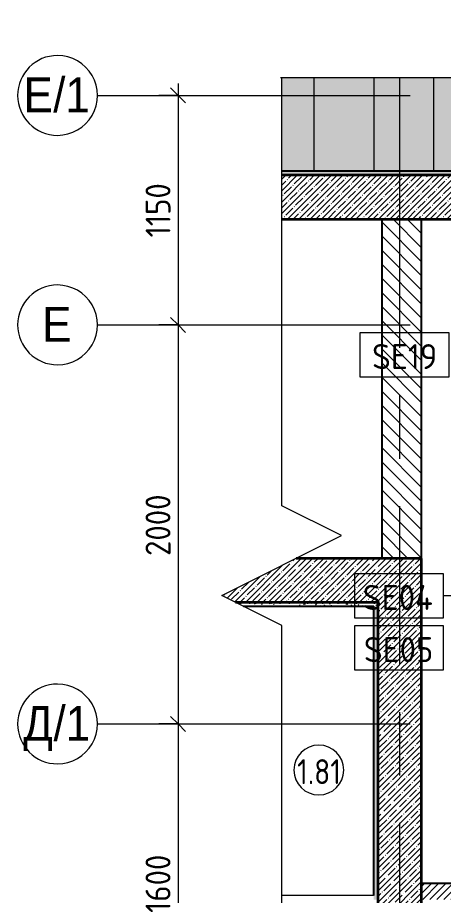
# Model space of a CAD drawing. Header units: millimetres. Extents: x 3991 to 282775, y -8553 to 29560.
# Drawn here: x 276467 to 278601, y 14141 to 18540 of the extents above; entities that cross this region are included whole.
import ezdxf

# ---------------------------------------------------------------- set-up
doc = ezdxf.new("R2010")
doc.units = ezdxf.units.MM
doc.linetypes.add('Осевая', pattern=[1587.5, 317.5, -238.125, 793.75, -238.125])
for name, color, linetype, lineweight in [('A-ANNO-DIMS', 7, 'Continuous', 9), ('A-ANNO-DIMS-50', 7, 'Continuous', 9), ('A-AREA-IDEN', 7, 'Continuous', 9), ('A-DETL-GENF', 7, 'Continuous', 9), ('I-WALL', 7, 'Continuous', 9), ('P-SANR-FIXT-IDEN', 7, 'Continuous', 9), ('S-STRS-1', 7, 'Continuous', 9), ('Оси', 7, 'Continuous', 9), ('Оси-1', 7, 'Continuous', 20), ('Оси-2', 7, 'Осевая', 9)]:
    doc.layers.add(name, color=color, linetype=linetype, lineweight=lineweight)
for name, color, linetype, lineweight, true_color in [('A-WALL-1', 7, 'Continuous', 25, 0x3c3c3c), ('A-WALL-2', 7, 'Continuous', 35, 0x3c3c3c), ('A-WALL-FNSH-1', 7, 'Continuous', 15, 0x3c3c3c)]:
    doc.layers.add(name, color=color, linetype=linetype, lineweight=lineweight, true_color=true_color)
doc.layers.add('S-STRS-7', color=7, linetype='Continuous', lineweight=15, transparency=1)
doc.styles.add('Arial', font='arial.ttf', dxfattribs={"width": 0.9, "height": 175})
doc.styles.add('GOST Common_1', font='GOST_Common.ttf', dxfattribs={"height": 125})
doc.styles.add('GOST Common_2', font='GOST_Common.ttf', dxfattribs={"width": 0.9, "height": 125})
doc.styles.add('ISOCPEUR', font='isocpeur.ttf', dxfattribs={"width": 0.9, "height": 125})
doc.dimstyles.new('ISO-2_5_0_9К_БОЛЬШОЙ', dxfattribs={"dimscale": 304.8, "dimtxt": 124.497647, "dimasz": 0.246063, "dimexe": 0.19685, "dimexo": 0.492126, "dimgap": 0, "dimtad": 1, "dimdec": 0, "dimrnd": 10, "dimzin": 0, "dimdsep": 46, "dimtxsty": 'ISOCPEUR', "dimblk1": 'OBLIQUE', "dimblk2": 'OBLIQUE', "dimsah": 1, "dimcen": 0.09, "dimdle": 0.19685, "dimazin": 0, "dimtfac": 1, "dimtdec": 4, "dimtix": 1, "dimtmove": 0, "dimatfit": 3, "dimfxl": 1, "dimtvp": 1, "dimtolj": 1, "dimtzin": 0, "dimarcsym": 2})
pattern_1 = [(45, (179771.86, 0), (-28.51196, 28.51196), []), (45, (179800.37, 0), (-28.51196, 28.51196), [50.403, -10.081, 1.676, -8.404])]
pattern_2 = [(0, (179771.858, 0), (60.96, 15.24), [5.029, -40.691, 5.029, -40.691, -243.84]), (0, (179771.858, 0), (60.96, 15.24), [-91.44, 5.029, -86.411, 5.029, -40.691, -106.68]), (0, (179771.858, 0), (60.96, 15.24), [-228.6, 5.029, -25.451, 5.029, -71.171]), (120, (179794.718, 7.62), (-43.6782272, 45.1729086), [5.029, -40.691, 5.029, -40.691, -243.84]), (120, (179794.718, 7.62), (-43.6782272, 45.1729086), [-91.44, 5.029, -86.411, 5.029, -40.691, -106.68]), (120, (179794.718, 7.62), (-43.6782272, 45.1729086), [-228.6, 5.029, -25.451, 5.029, -71.171]), (240, (179802.338, 38.1), (-17.2817728, -60.4129086), [5.029, -40.691, 5.029, -40.691, -243.84]), (240, (179802.338, 38.1), (-17.2817728, -60.4129086), [-91.44, 5.029, -86.411, 5.029, -40.691, -106.68]), (240, (179802.338, 38.1), (-17.2817728, -60.4129086), [-228.6, 5.029, -25.451, 5.029, -71.171])]

# ---------------------------------------------------------------- blocks, each defined once
blk = doc.blocks.new('DET_L_Линия разрыва - М100-30712943-Фрагмент 1_8')
at = {"layer": 'A-DETL-GENF'}
for p, q in [((2690, 300), (2540, 0)), ((2990, -300), (2690, 300)), ((2540, 0), (393.4, 0)), ((3140, 0), (2990, -300)), ((5680, 0), (3140, 0))]:
    blk.add_line(p, q, dxfattribs=at)
blk = doc.blocks.new('DET_L_Линия разрыва - М100-30713053-Фрагмент 1_8')
at = {"layer": 'A-DETL-GENF'}
for p, q in [((2195, 300), (2045, 0)), ((2495, -300), (2195, 300)), ((2045, 0), (0, 0)), ((2645, 0), (2495, -300)), ((4690, 0), (2645, 0))]:
    blk.add_line(p, q, dxfattribs=at)
blk = doc.blocks.new('Ось сетки - D8-29747960-Фрагмент 1_8')
at = {"layer": 'Оси-1'}
for start, end in [(360, 180), (180, 360)]:
    blk.add_arc((0, 0), 4, start, end, dxfattribs=at)
blk = doc.blocks.new('DIMBLOCK111-Фрагмент 1_8')
at = {"layer": 'A-ANNO-DIMS-50', "lineweight": 20}
for p, q in [((277271.6, 18150), (277234.1, 18187.5)), ((277271.6, 18150), (277309.1, 18112.5)), ((277271.6, 17000), (277234.1, 17037.5)), ((277271.6, 17000), (277309.1, 16962.5))]:
    blk.add_line(p, q, dxfattribs=at)
at = {"layer": 'A-ANNO-DIMS-50'}
for p, q in [((277271.6, 18210), (277271.6, 17000)), ((277174.7, 18150), (277331.6, 18150)), ((277271.6, 18150), (277174.7, 18150)), ((277174.7, 17000), (277331.6, 17000)), ((277271.6, 17000), (277174.7, 17000))]:
    blk.add_line(p, q, dxfattribs=at)
at = {"layer": 'A-ANNO-DIMS-50', "color": 0, "insert": (277108.3, 17438.5), "char_height": 125, "width": 327.525, "attachment_point": 1, "rotation": 90, "line_spacing_factor": 1.149209, "style": 'ISOCPEUR'}
blk.add_mtext('1150', dxfattribs=at)
blk = doc.blocks.new('_Oblique')
at = {"color": 0, "linetype": 'ByBlock', "lineweight": -2}
blk.add_line((-0.5, -0.5), (0.5, 0.5), dxfattribs=at)
blk = doc.blocks.new('DIMBLOCK112-Фрагмент 1_8')
at = {"layer": 'A-ANNO-DIMS-50', "lineweight": 20}
for p, q in [((277271.6, 17000), (277234.1, 17037.5)), ((277271.6, 17000), (277309.1, 16962.5)), ((277271.6, 15000), (277234.1, 15037.5)), ((277271.6, 15000), (277309.1, 14962.5))]:
    blk.add_line(p, q, dxfattribs=at)
at = {"layer": 'A-ANNO-DIMS-50'}
for p, q in [((277174.7, 17000), (277331.6, 17000)), ((277271.6, 17000), (277174.7, 17000)), ((277271.6, 17000), (277271.6, 15000)), ((277174.7, 15000), (277331.6, 15000)), ((277271.6, 15000), (277174.7, 15000))]:
    blk.add_line(p, q, dxfattribs=at)
at = {"layer": 'A-ANNO-DIMS-50', "color": 0, "insert": (277108.3, 15842), "char_height": 125, "width": 379.239, "attachment_point": 1, "rotation": 90, "line_spacing_factor": 1.149209, "style": 'ISOCPEUR'}
blk.add_mtext('2000', dxfattribs=at)
blk = doc.blocks.new('DIMBLOCK113-Фрагмент 1_8')
at = {"layer": 'A-ANNO-DIMS-50', "lineweight": 20}
for p, q in [((277271.6, 15000), (277234.1, 15037.5)), ((277271.6, 15000), (277309.1, 14962.5)), ((277271.6, 13400), (277234.1, 13437.5)), ((277271.6, 13400), (277309.1, 13362.5))]:
    blk.add_line(p, q, dxfattribs=at)
at = {"layer": 'A-ANNO-DIMS-50'}
for p, q in [((277174.7, 15000), (277331.6, 15000)), ((277271.6, 15000), (277174.7, 15000)), ((277271.6, 15000), (277271.6, 13340)), ((277174.7, 13400), (277331.6, 13400)), ((277271.6, 13400), (277174.7, 13400))]:
    blk.add_line(p, q, dxfattribs=at)
at = {"layer": 'A-ANNO-DIMS-50', "color": 0, "insert": (277108.3, 14052.8), "char_height": 125, "width": 353.382, "attachment_point": 1, "rotation": 90, "line_spacing_factor": 1.149209, "style": 'ISOCPEUR'}
blk.add_mtext('1600', dxfattribs=at)
blk = doc.blocks.new('М_сантехническая_рамка1 - В рамке-30590747-Фрагмент 1_8')
at = {"layer": 'P-SANR-FIXT-IDEN'}
for p, q in [((4.293, 2.24), (-4.639, 2.24)), ((-4.639, 2.24), (-4.639, -2.178)), ((4.293, -2.178), (4.293, 2.24)), ((-4.639, -2.178), (4.293, -2.178))]:
    blk.add_line(p, q, dxfattribs=at)
blk = doc.blocks.new('Марка_Помещения - Номер-25198446-Фрагмент 1_8')
at = {"layer": 'A-AREA-IDEN'}
for start, end in [(360, 180), (180, 360)]:
    blk.add_arc((0, 0), 2.5, start, end, dxfattribs=at)

msp = doc.modelspace()

# ---------------------------------------------------------------- hatches: boundary and pattern name
at = {"layer": 'I-WALL'}
h = msp.add_hatch(dxfattribs=at)
h.set_pattern_fill('FP_13', color=256, style=0, pattern_type=2)
h.set_pattern_definition(pattern_2)
h.paths.add_polyline_path([(280351.9, 17750), (280351.9, 17770), (277791.1, 17770), (277791.1, 17750), (280155.3, 17750)])
h = msp.add_hatch(dxfattribs=at)
h.set_pattern_fill('FP_4', color=256, style=0, pattern_type=2)
h.set_pattern_definition(pattern_1)
h.paths.add_polyline_path([(280571.9, 17530), (280571.9, 17750), (277791.1, 17750), (277791.1, 17530), (280496.5, 17530)])
h = msp.add_hatch(dxfattribs=at)
h.set_pattern_fill('FP_12', color=256, style=0, pattern_type=2)
h.set_pattern_definition([(135, (179771.86, 0), (-35.35534, -35.35534), [])])
h.paths.add_polyline_path([(278291.9, 15830), (278491.9, 15830), (278491.9, 17530), (278291.9, 17530), (278291.9, 16278.8)])
h = msp.add_hatch(dxfattribs=at)
h.set_pattern_fill('FP_4', color=256, style=0, pattern_type=2)
h.set_pattern_definition(pattern_1)
h.paths.add_polyline_path([(278271.9, 15610), (278271.9, 15830), (277863.7, 15830), (277491.1, 15643.7), (277558.5, 15610), (278091.1, 15610)])
h = msp.add_hatch(dxfattribs=at)
h.set_pattern_fill('FP_4', color=256, style=0, pattern_type=2)
h.set_pattern_definition(pattern_1)
h.paths.add_polyline_path([(278491.9, 13620), (278491.9, 15830), (278271.9, 15830), (278271.9, 13620)])
h = msp.add_hatch(dxfattribs=at)
h.set_pattern_fill('FP_13', color=256, style=0, pattern_type=2)
h.set_pattern_definition(pattern_2)
h.paths.add_polyline_path([(278251.9, 15590), (278271.9, 15590), (278271.9, 15610), (277558.5, 15610), (277598.5, 15590), (277791.1, 15590)])
h = msp.add_hatch(dxfattribs=at)
h.set_pattern_fill('FP_13', color=256, style=0, pattern_type=2)
h.set_pattern_definition(pattern_2)
h.paths.add_polyline_path([(278271.9, 14120), (278271.9, 15590), (278251.9, 15590), (278251.9, 14120)])
h = msp.add_hatch(dxfattribs=at)
h.set_pattern_fill('FP_1', color=256, style=0, pattern_type=2)
h.set_pattern_definition([(45, (179771.858, 0), (-17.6776695, 17.6776695), [])])
h.paths.add_polyline_path([(280211.9, 14120), (280969.9, 14120), (280969.9, 14200), (278491.9, 14200), (278491.9, 14120), (280155.3, 14120)])
at = {"layer": 'S-STRS-7'}
for points in [[(277951.9, 17770), (277951.9, 18240.3), (277791.1, 18240.3), (277791.1, 17770)], [(277951.9, 17770), (278251.9, 17770), (278251.9, 18240.3), (277951.9, 18240.3)], [(278491.9, 17770), (278551.9, 17770), (278551.9, 18240.3), (278251.9, 18240.3), (278251.9, 17770), (278419.7, 17770)], [(278551.9, 17770), (278851.9, 17770), (278851.9, 18240.3), (278551.9, 18240.3)]]:
    msp.add_hatch(color=256, dxfattribs=at).paths.add_polyline_path(points)

# ---------------------------------------------------------------- linework, layer by layer
at = {"layer": 'A-WALL-1'}
for p, q in [((280331.9, 17770), (277791.1, 17770)), ((278291.9, 17530), (278291.9, 15830)), ((278491.9, 15830), (278491.9, 17530)), ((277598.5, 15590), (278251.9, 15590)), ((278251.9, 14140), (278251.9, 15590)), ((278639.9, 14200), (278491.9, 14200))]:
    msp.add_line(p, q, dxfattribs=at)
at = {"layer": 'A-WALL-2'}
for p, q in [((280351.9, 17750), (277791.1, 17750)), ((277791.1, 17530), (280571.9, 17530)), ((278491.9, 15830), (277863.7, 15830)), ((278491.9, 13620), (278491.9, 15830)), ((277558.5, 15610), (278271.9, 15610)), ((278271.9, 15610), (278271.9, 13480))]:
    msp.add_line(p, q, dxfattribs=at)
at = {"layer": 'A-WALL-FNSH-1'}
for p, q in [((280330.9, 17771), (277791.1, 17771)), ((277600.5, 15589), (278250.9, 15589)), ((278250.9, 15589), (278250.9, 14141)), ((278250.9, 14141), (277791.1, 14141))]:
    msp.add_line(p, q, dxfattribs=at)
at = {"layer": 'P-SANR-FIXT-IDEN'}
msp.add_line((278750.7, 15642.5), (278601.2, 15642.5), dxfattribs=at)
at = {"layer": 'S-STRS-1'}
for p, q in [((277951.9, 18240.3), (277951.9, 17770)), ((277951.9, 18240.3), (277951.9, 17770)), ((277951.9, 18240.3), (277951.9, 17770)), ((277951.9, 18240.3), (277951.9, 17770)), ((278251.9, 18240.3), (278251.9, 17770)), ((278251.9, 18240.3), (278251.9, 17770)), ((278251.9, 18240.3), (278251.9, 17770)), ((278251.9, 18240.3), (278251.9, 17770)), ((278551.9, 18240.3), (278551.9, 17770)), ((278551.9, 18240.3), (278551.9, 17770)), ((278551.9, 18240.3), (278551.9, 17770)), ((278551.9, 18240.3), (278551.9, 17770))]:
    msp.add_line(p, q, dxfattribs=at)
at = {"layer": 'Оси'}
for p, q in [((278381.9, 16990.3), (278381.9, 18240.3)), ((276866.8, 18150), (278116.8, 18150)), ((276866.8, 17000), (278116.8, 17000)), ((276866.8, 15000), (278116.8, 15000))]:
    msp.add_line(p, q, dxfattribs=at)
at = {"layer": 'Оси-2'}
for p, q in [((278116.8, 18150), (281225.3, 18150)), ((278116.8, 17000), (281225.3, 17000)), ((278381.9, 13154.3), (278381.9, 16990.3)), ((278116.8, 15000), (281225.3, 15000))]:
    msp.add_line(p, q, dxfattribs=at)

# ---------------------------------------------------------------- block references
at = {"layer": 'A-AREA-IDEN', "xscale": 49.99999999999998, "yscale": 49.99999999999998, "zscale": 49.99999999999998}
msp.add_blockref('Марка_Помещения - Номер-25198446-Фрагмент 1_8', (277976.8, 14769.1), dxfattribs=at)
at = {"layer": 'A-DETL-GENF'}
for name, p, rotation in [('DET_L_Линия разрыва - М100-30713053-Фрагмент 1_8', (282475.3, 18240.3), 180), ('DET_L_Линия разрыва - М100-30712943-Фрагмент 1_8', (277791.1, 18633.7), 270.0000000000001)]:
    msp.add_blockref(name, p, dxfattribs=dict(at, rotation=rotation))
at = {"layer": 'P-SANR-FIXT-IDEN', "xscale": 49.99999999999998, "yscale": 49.99999999999998, "zscale": 49.99999999999998}
for p in [(278414.5, 16848.3), (278386.6, 15640.9), (278386.6, 15379.7)]:
    msp.add_blockref('М_сантехническая_рамка1 - В рамке-30590747-Фрагмент 1_8', p, dxfattribs=at)
at = {"layer": 'Оси-1', "xscale": 49.99999999999998, "yscale": 49.99999999999998, "zscale": 49.99999999999998, "rotation": 269.9999999999995}
for p in [(276666.8, 18150), (276666.8, 17000), (276666.8, 15000)]:
    msp.add_blockref('Ось сетки - D8-29747960-Фрагмент 1_8', p, dxfattribs=at)

# ---------------------------------------------------------------- texts
at = {"layer": 'A-AREA-IDEN', "insert": (277867.8, 14823.4), "char_height": 125, "width": 274.177, "attachment_point": 1, "style": 'GOST Common_2'}
msp.add_mtext('1.81', dxfattribs=at)
at = {"layer": 'P-SANR-FIXT-IDEN', "char_height": 125, "attachment_point": 1, "style": 'GOST Common_1'}
for s, insert, width in [('SE19', (278243.4, 16903.7), 412.869), ('SE04', (278197.3, 15696.3), 456.962), ('SE05', (278202.3, 15435.1), 444.937)]:
    msp.add_mtext(s, dxfattribs=dict(at, insert=insert, width=width))
at = {"layer": 'Оси', "char_height": 175, "attachment_point": 1, "style": 'Arial'}
for s, insert, width in [('\\fArial|b0|i0|c204|p34|;\\W.9;Е', (276496.8, 18240.5), 180.38), ('/1', (276645.6, 18240.5), 227.278), ('\\fArial|b0|i0|c204|p34|;\\W.9;Е', (276590.4, 17090.5), 180.38), ('/1', (276647, 15090.5), 227.278), ('\\fArial|b0|i0|c204|p34|;\\W.9;Д', (276495.2, 15090.5), 183.987)]:
    msp.add_mtext(s, dxfattribs=dict(at, insert=insert, width=width))

# ---------------------------------------------------------------- dimensions: what is measured, and where the dimension line sits
at = {"layer": 'A-ANNO-DIMS'}
for base, p1, p2, override, picture, middle in [((277271.6, 17000), (277324.7, 18150), (277324.7, 17000), {"dimpost": '<>', "dimfxl": 1150}, 'DIMBLOCK111-Фрагмент 1_8', (277209.1, 17575)), ((277271.6, 15000), (277324.7, 17000), (277324.7, 15000), {"dimpost": '<>', "dimfxl": 2000.000075}, 'DIMBLOCK112-Фрагмент 1_8', (277209.1, 16000)), ((277271.6, 13400), (277324.7, 15000), (277324.7, 13400), {"dimpost": '<>', "dimfxl": 1600}, 'DIMBLOCK113-Фрагмент 1_8', (277209.1, 14200))]:
    dim = msp.add_linear_dim(base=base, p1=p1, p2=p2, angle=90, dimstyle='ISO-2_5_0_9К_БОЛЬШОЙ', override=override, dxfattribs=at)
    dim.commit()
    dim.dimension.update_dxf_attribs({"geometry": picture, "text_midpoint": middle})

doc.saveas('drawing.dxf')
